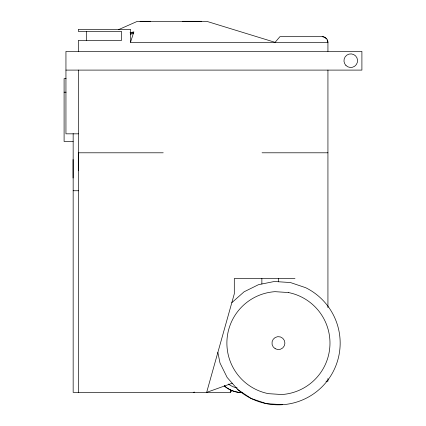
<?xml version="1.0" encoding="UTF-8"?>
<svg xmlns="http://www.w3.org/2000/svg" width="426" height="426" viewBox="0 0 426 426"><rect width="100%" height="100%" fill="white"/><g stroke="black" fill="none" stroke-linecap="round" stroke-linejoin="round"><path stroke-width="0.64" d="M327.935 51.408L327.935 42.344L130.5 42.344L133.876 31.87L130.036 32.781M231.819 302.673L244.077 291.805L258.518 284.664L274.323 281.501L290.41 282.534L305.676 287.699A61.738 61.738 0 0 1 329.804 377.34A61.738 61.738 0 0 1 237.777 389.561L227.138 377.457L219.992 363.011L217.867 352.398M73.16 133.583L73.16 392.378L230.306 392.378L232.09 390.525M118.604 29.612L137.257 21.391L206.924 21.391L275.089 42.344L279.914 36.684L322.972 36.684A6.827 6.827 0 0 1 326.305 38.766M232.213 383.23L206.653 392.378L234.3 293.823L234.3 278.529L294.994 278.529M130.404 33.34L133.636 32.626M193.234 392.378L194.522 392.096M130.5 34.165L133.322 33.595M140.063 21.3L150.415 21.3M182.653 21.3L201.642 21.3M65.945 70.098L361.903 70.098L361.903 51.408L65.945 51.408L65.945 133.833L78.389 133.833M66.089 78.597L64.097 78.597L64.097 141.464L73.16 141.464M64.097 92.192L66.089 92.192M78.389 152.796L163.222 152.796M262.054 152.796L327.935 152.796M73.16 190.741L78.677 190.741M325.965 381.163L327.935 381.163L327.935 378.533M282.539 404.7L266.458 403.662L251.191 398.502L237.777 389.561M224.177 385.599L225.423 386.851A27.727 27.727 0 0 0 242.655 392.612A27.749 27.749 0 0 1 224.406 386.02M327.935 70.098L327.935 307.615M278.434 278.529L278.434 281.767M261.868 278.529L261.868 283.993M230.306 389.726L230.306 392.378M130.5 42.344L130.5 29.319L78.389 29.319L78.389 31.46L121.602 31.46L121.602 40.363L78.389 40.363L78.389 51.408M86.318 31.46L86.318 40.363M78.389 70.098L78.389 392.378M78.299 152.274L78.299 170.757M73.07 159.516L73.07 177.999M327.077 39.847A6.827 6.827 0 0 1 327.935 42.344A5.735 5.735 0 0 0 322.2 36.684M237.346 388.065A23.765 23.765 0 0 1 228.331 384.039M288.445 292.54L275.015 291.672A51.541 51.541 0 0 0 268.423 393.661L281.847 394.529A51.541 51.541 0 0 0 288.445 292.54M275.196 348.708A6.47 6.47 0 0 0 284.903 343.1A6.47 6.47 0 0 0 275.196 337.493A6.47 6.47 0 0 0 275.196 348.708M345.955 65.487A6.795 6.795 0 0 0 357.329 62.441A6.795 6.795 0 0 0 349 54.118A6.795 6.795 0 0 0 345.955 65.487"/></g></svg>
